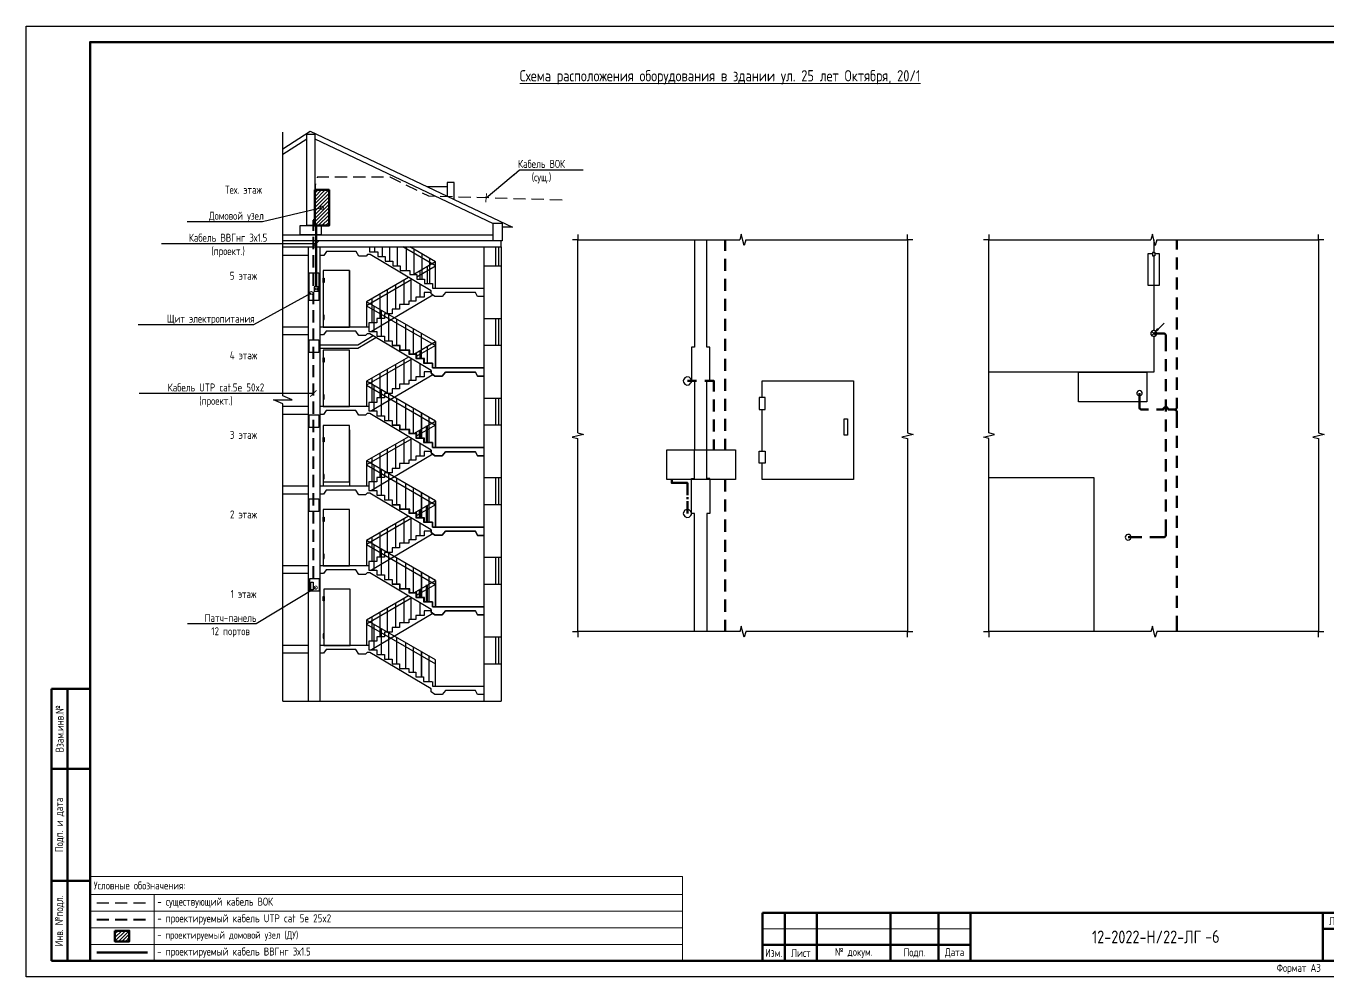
# Model space of a CAD drawing. Header units: millimetres. Extents: x -211 to 10565, y -2293 to 2244.
# Drawn here: x 2729.3 to 3135.9, y -1110.9 to -813.9 of the extents above; entities that cross this region are included whole.
import ezdxf
from ezdxf import colors
from ezdxf.entities.mleader import LeaderData, LeaderLine
from ezdxf.math import Vec2, Vec3

# ---------------------------------------------------------------- set-up
doc = ezdxf.new("R2010")
doc.units = ezdxf.units.MM
doc.linetypes.add('штриховая', pattern=[19.05, 12.7, -6.35])
doc.layers.add('(034) Оформление_0', color=7, linetype='Continuous', lineweight=9)
doc.layers.add('Домофония схемы', color=7, linetype='Continuous', lineweight=40)
doc.layers.add('_Проектируемое оборудование_кабели', color=7, linetype='Continuous', lineweight=50, true_color=0x000000)
for name, color, linetype in [('_Существующее оборудование_кабели', 7, 'Continuous'), ('PDF _Геометрия', 7, 'Continuous'), ('PDF _Сплошная заливка', 7, 'Continuous'), ('Выноски и подписи', 7, 'Continuous')]:
    doc.layers.add(name, color=color, linetype=linetype)
doc.layers.add('ВЭ', color=7, linetype='Continuous', plot=False)
doc.styles.get("Standard").update_dxf_attribs({"font": 'gost.TTF'})

# ---------------------------------------------------------------- blocks, each defined once
blk = doc.blocks.new('_DotSmall')
at = {"color": 0, "linetype": 'ByBlock', "const_width": 0.5}
blk.add_lwpolyline([(-0.0625, 0, 1), (0.0625, 0, 1)], format="xyb", close=True, dxfattribs=at)
blk = doc.blocks.new('_ArchTick')
at = {"color": 0, "const_width": 0.15}
blk.add_lwpolyline([(-0.5, -0.5), (0.5, 0.5)], dxfattribs=at)
blk = doc.blocks.new('*T408')
at = {"layer": 'Defpoints', "color": 8, "linetype": 'ByBlock', "lineweight": 0, "transparency": 16777216}
for p, q in [((0, 0), (185, 0)), ((0, 0), (0, -26.36)), ((185, 0), (185, -26.36)), ((0, -5.59), (185, -5.59)), ((20, -5.59), (20, -26.36)), ((0, -10.78), (185, -10.78)), ((0, -15.97), (185, -15.97)), ((0, -21.17), (185, -21.17)), ((0, -26.36), (185, -26.36))]:
    blk.add_line(p, q, dxfattribs=at)
at = {"color": 0, "transparency": 16777216, "attachment_point": 4}
for s, insert, char_height, width in [('{\\C256;Условные обозначения:}', (1.13, -2.79), 2.5, 182.7483), ('- существующий кабель {\\C256;ВОК}', (20.98, -8.18), 2.5074, 163.0306), ('- проектируемый кабель {\\C256;UTP cat 5e 25x2}', (20.98, -13.38), 2.5074, 163.0306), ('{\\C256;- проектируемый домовой узел (ДУ)}', (21, -18.57), 2.3, 163), ('- проектируемый кабель {\\C256;ВВГнг 3х1.5}', (20.98, -23.76), 2.5074, 163.0306)]:
    blk.add_mtext(s, dxfattribs=dict(at, insert=insert, char_height=char_height, width=width))
blk = doc.blocks.new('*T325')
at = {"layer": '(034) Оформление_0', "lineweight": 60, "transparency": 16777216}
for p, q in [((0, 0), (185, 0)), ((0, 0), (0, -15)), ((7, 0), (7, -15)), ((17, 0), (17, -15)), ((40, 0), (40, -15)), ((55, 0), (55, -15)), ((65, 0), (65, -15)), ((175, 0), (175, -15)), ((185, 0), (185, -15)), ((175, -5), (185, -5)), ((0, -10), (65, -10)), ((0, -15), (185, -15))]:
    blk.add_line(p, q, dxfattribs=at)
at = {"layer": '(034) Оформление_0', "transparency": 16777216}
blk.add_line((0, -5), (65, -5), dxfattribs=at)
at = {"layer": '(034) Оформление_0', "color": 0, "lineweight": 60, "transparency": 16777216, "attachment_point": 5}
for s, insert, char_height, width in [('Лист', (180, -2.5), 2.5, 10), ('{\\fGOST|b0|i0|c0;12-2022-Н/22-ЛГ', (120, -7.5), 4, 110), ('Изм.', (3.5, -12.5), 2.5, 7), ('Лист', (12, -12.5), 2.5, 10), ('№ докум.', (28.5, -12.5), 2.5, 21), ('Подп.', (47.5, -12.5), 2.5, 15), ('Дата', (60, -12.5), 2.5, 10)]:
    blk.add_mtext(s, dxfattribs=dict(at, insert=insert, char_height=char_height, width=width))
blk = doc.blocks.new('*U324')
blk.add_blockref('*T325', (-185, 15))
blk = doc.blocks.new('*T11')
at = {"layer": '_Проектируемое оборудование_кабели', "color": 0, "lineweight": 50, "transparency": 16777216}
for p, q in [((0, 0), (0, 85)), ((0, 85), (12, 85)), ((5, 0), (5, 85)), ((12, 0), (12, 85)), ((0, 60), (12, 60)), ((0, 25), (12, 25)), ((0, 0), (12, 0))]:
    blk.add_line(p, q, dxfattribs=at)
at = {"layer": '_Проектируемое оборудование_кабели', "color": 0, "transparency": 16777216, "char_height": 2.5, "attachment_point": 5, "rotation": 90}
for s, insert, width in [('{\\C256;Взам.инв.№\\P}', (2.5, 72.5), 25), ('{\\C256;Подп. и дата\\P}', (2.5, 42.5), 35), ('{\\C256;Инв. №подл.\\P}', (2.5, 12.5), 25)]:
    blk.add_mtext(s, dxfattribs=dict(at, insert=insert, width=width))
blk = doc.blocks.new('А3_мал_штамп')
at = {"layer": '(034) Оформление_0'}
blk.add_lwpolyline([(420, 297), (0, 297), (0, 0), (420, 0)], close=True, dxfattribs=at)
at = {"layer": '(034) Оформление_0', "lineweight": 60}
blk.add_lwpolyline([(415, 5), (415, 292), (20, 292), (20, 5)], close=True, dxfattribs=at)
for name, p in [('*T11', (8, 5)), ('*U324', (415, 5))]:
    blk.add_blockref(name, p)
at = {"insert": (397.5, 2.5), "char_height": 2.5, "width": 35, "attachment_point": 5}
blk.add_mtext('Формат А3', dxfattribs=at)

msp = doc.modelspace()

# ---------------------------------------------------------------- hatches: boundary and pattern name
h = msp.add_hatch()
h.set_pattern_fill('ANSI31', color=256, scale=0.25)
h.set_pattern_definition([(45, (1442.0346, -640.5421), (-0.561266, 0.561266), [])])
h.paths.add_polyline_path([(2819.44, -865.08), (2823.91, -865.08), (2823.91, -876.22), (2819.44, -876.22)])
h = msp.add_hatch()
h.set_pattern_fill('ANSI31', color=256, scale=0.25)
h.set_pattern_definition([(45, (1379.6395, -871.9131), (-0.561266, 0.561266), [])])
h.paths.add_polyline_path([(2757.04, -1096.45), (2761.51, -1096.45), (2761.51, -1099.78), (2757.04, -1099.78)])

# ---------------------------------------------------------------- linework, layer by layer
msp.add_lwpolyline([(2809.47, -1024.79), (2877.7, -1024.79)])
at = {"layer": '_Проектируемое оборудование_кабели'}
for points in [[(2819.44, -865.08), (2823.91, -865.08), (2823.91, -876.22), (2819.44, -876.22)], [(2757.04, -1096.45), (2761.51, -1096.45), (2761.51, -1099.78), (2757.04, -1099.78)]]:
    msp.add_lwpolyline(points, close=True, dxfattribs=at)
at = {"layer": '_Проектируемое оборудование_кабели', "color": 1}
for points in [[(2819.9, -895.32), (2819.9, -876.22)], [(2751.37, -1103.31), (2767.19, -1103.31)]]:
    msp.add_lwpolyline(points, dxfattribs=at)
at = {"layer": '_Существующее оборудование_кабели'}
for points in [[(2809.47, -1024.79), (2809.47, -931.87), (2806.54, -930.61), (2809.47, -930.61), (2812.39, -930.61), (2809.47, -929.36), (2809.47, -847.01)], [(2809.47, -852.21), (2818, -846.79), (2881.21, -876.75), (2877.97, -876.75)], [(2817.02, -849.25), (2809.47, -854.04)], [(2819.44, -849.15), (2875.15, -875.55)], [(2862.97, -868.09), (2862.97, -862.78), (2860.77, -862.78), (2860.77, -864.1), (2854.52, -864.1)], [(2860.77, -864.1), (2860.77, -867.05)], [(2809.47, -879.08), (2875.11, -879.08)], [(2875.15, -881.03), (2809.47, -881.03)], [(2877.7, -882.84), (2877.7, -881.03)], [(2809.47, -882.84), (2877.7, -882.84), (2877.7, -1024.79)], [(2817.41, -885.54), (2809.47, -885.54)], [(2817.41, -882.84), (2817.41, -1024.79)], [(2821, -882.84), (2821, -1024.79)], [(2872.22, -898.4), (2870.25, -898.4), (2869.64, -897.15), (2860.28, -897.15), (2859.2, -898.39), (2856.98, -898.39), (2855.78, -897.51), (2855.78, -896.64), (2836.74, -885.26), (2835.91, -885.26), (2835.46, -885.79), (2833.27, -885.79), (2832.34, -884.35), (2823.13, -884.35), (2822.27, -885.54), (2821, -885.54)], [(2836.56, -882.84), (2836.56, -884.4), (2839.13, -884.4), (2839.13, -885.89), (2841.45, -885.89), (2841.45, -887.36), (2843.82, -887.36), (2843.82, -888.82), (2846.12, -888.82), (2846.12, -890.24), (2849.12, -890.24), (2849.12, -891.48), (2851.31, -891.48), (2851.31, -892.92), (2853.68, -892.92), (2853.68, -894.31), (2856.25, -894.31), (2856.25, -895.81), (2872.22, -895.81)], [(2838.23, -884.4), (2838.23, -882.84)], [(2840.59, -885.89), (2840.59, -882.84)], [(2842.87, -887.36), (2842.87, -882.84)], [(2845.33, -888.82), (2845.33, -882.84)], [(2851.31, -892.21), (2857.16, -888.84), (2846.97, -882.84)], [(2848.11, -890.24), (2848.11, -882.84)], [(2857.16, -895.81), (2857.16, -887.58), (2849.1, -882.84)], [(2850.51, -891.48), (2850.51, -883.67)], [(2853.05, -892.92), (2853.05, -885.16)], [(2872.22, -882.84), (2872.22, -1024.79)], [(2875.87, -882.84), (2875.87, -888.77)], [(2876.84, -882.84), (2876.84, -888.77)], [(2822.11, -890.38), (2822.11, -907.92)], [(2830.33, -890.31), (2830.33, -907.92)], [(2857.16, -887.58), (2850.41, -891.48)], [(2852.25, -890.41), (2852.25, -892.92)], [(2854.64, -894.31), (2854.64, -889.04)], [(2855.42, -894.31), (2855.42, -886.57)], [(2872.22, -888.77), (2877.7, -888.77)], [(2848.73, -892.44), (2835.58, -900.01), (2835.58, -907.92)], [(2849.8, -893.07), (2835.58, -901.27), (2857.16, -913.69), (2851.31, -917.06)], [(2847.26, -893.29), (2847.26, -900.88)], [(2849.58, -899.79), (2849.58, -892.95)], [(2852.25, -894.54), (2852.25, -898.57)], [(2819.51, -895.66), (2819.73, -896.24), (2819.9, -895.98), (2820.08, -896.24), (2820.3, -895.66)], [(2855.78, -897.08), (2853.59, -897.08), (2853.59, -898.57), (2851.02, -898.57), (2851.02, -899.79), (2848.85, -899.79), (2848.85, -900.88), (2845.89, -900.88), (2845.89, -902.33), (2843.58, -902.33), (2843.58, -903.77), (2841.28, -903.77), (2841.28, -905.23), (2838.89, -905.23), (2838.89, -906.58), (2836.32, -906.58), (2836.32, -907.92), (2821, -907.92)], [(2856.37, -897.95), (2837.18, -909.26)], [(2839.83, -905.23), (2839.83, -897.57)], [(2842.16, -903.77), (2842.16, -896.22)], [(2844.74, -902.33), (2844.74, -894.75)], [(2850.41, -916.34), (2857.16, -912.44), (2857.16, -920.67), (2857.16, -912.44), (2835.58, -900.01)], [(2837.34, -906.58), (2837.34, -899)], [(2837.98, -909.26), (2837.98, -901.4)], [(2840.33, -910.75), (2840.33, -902.76)], [(2842.64, -912.22), (2842.64, -904.08)], [(2845.07, -913.68), (2845.07, -905.48)], [(2877.7, -905.31), (2872.22, -905.31)], [(2875.87, -905.31), (2875.87, -913.63)], [(2876.84, -905.31), (2876.84, -913.63)], [(2817.41, -907.92), (2809.47, -907.92)], [(2817.41, -910.36), (2809.47, -910.36)], [(2855.78, -921.52), (2855.78, -922.36), (2856.98, -923.24), (2859.2, -923.24), (2860.28, -922.01), (2869.64, -922.01), (2870.25, -923.26), (2872.22, -923.26), (2870.25, -923.26), (2869.64, -922.01), (2860.28, -922.01), (2859.2, -923.24), (2856.98, -923.24), (2855.78, -922.36), (2855.78, -921.52), (2836.64, -910.09), (2835.81, -910.09), (2835.35, -910.61), (2833.17, -910.61), (2832.26, -909.16), (2823.03, -909.16), (2822.16, -910.36), (2821, -910.36)], [(2837.71, -910.71), (2832.87, -913.56), (2821, -913.56)], [(2836.32, -907.92), (2836.32, -909.26), (2838.89, -909.26), (2838.89, -910.75), (2841.2, -910.75), (2841.2, -912.22), (2843.58, -912.22), (2843.58, -913.68), (2845.87, -913.68), (2845.87, -915.1), (2848.88, -915.1), (2848.88, -916.34), (2851.07, -916.34), (2851.07, -917.77), (2853.42, -917.77), (2853.42, -919.16), (2856, -919.16)], [(2847.85, -915.1), (2847.85, -907.09)], [(2850.26, -916.34), (2850.26, -908.46)], [(2852.8, -917.77), (2852.8, -910.02)], [(2838.57, -911.24), (2832.87, -914.59), (2821, -914.59)], [(2856.25, -919.16), (2856.25, -920.67), (2872.22, -920.67), (2856.25, -920.67), (2856.25, -919.16), (2853.68, -919.16), (2853.68, -917.77), (2851.31, -917.77), (2851.31, -916.34), (2849.12, -916.34), (2849.12, -915.1), (2846.12, -915.1), (2846.12, -913.68), (2843.82, -913.68)], [(2854.64, -919.16), (2854.64, -913.9)], [(2872.22, -913.63), (2877.7, -913.63)], [(2848.73, -917.3), (2835.58, -924.87), (2835.58, -932.78)], [(2849.8, -917.94), (2835.58, -926.12), (2857.16, -938.55), (2851.31, -941.92)], [(2847.26, -918.15), (2847.26, -925.73)], [(2849.58, -924.65), (2849.58, -917.81)], [(2852.25, -915.27), (2852.25, -917.77)], [(2855.78, -921.94), (2853.59, -921.94), (2853.59, -923.43), (2851.02, -923.43), (2851.02, -924.65), (2848.85, -924.65), (2848.85, -925.73), (2845.89, -925.73), (2845.89, -927.19), (2843.58, -927.19), (2843.58, -928.65), (2841.28, -928.65), (2841.28, -930.08), (2838.89, -930.08), (2838.89, -931.46), (2836.32, -931.46), (2836.32, -932.78), (2821, -932.78)], [(2856.37, -922.8), (2837.18, -934.11)], [(2839.83, -930.08), (2839.83, -922.43)], [(2842.16, -928.65), (2842.16, -921.08)], [(2844.74, -927.19), (2844.74, -919.6)], [(2852.25, -919.42), (2852.25, -923.43)], [(2850.41, -941.19), (2857.16, -937.3), (2857.16, -945.53), (2857.16, -937.3), (2835.58, -924.87)], [(2837.34, -931.46), (2837.34, -923.85)], [(2837.98, -934.11), (2837.98, -926.26)], [(2840.33, -935.6), (2840.33, -927.61)], [(2842.64, -937.08), (2842.64, -928.93)], [(2845.07, -938.53), (2845.07, -930.36)], [(2877.7, -930.19), (2872.22, -930.19)], [(2875.87, -930.19), (2875.87, -938.48)], [(2876.84, -930.19), (2876.84, -938.48)], [(2817.41, -932.78), (2809.47, -932.78)], [(2817.41, -935.21), (2809.47, -935.21)], [(2855.78, -946.37), (2855.78, -947.22), (2856.98, -948.1), (2859.2, -948.1), (2860.28, -946.86), (2869.64, -946.86), (2870.25, -948.13), (2872.22, -948.13), (2870.25, -948.13), (2869.64, -946.86), (2860.28, -946.86), (2859.2, -948.1), (2856.98, -948.1), (2855.78, -947.22), (2855.78, -946.37), (2836.64, -934.94), (2835.81, -934.94), (2835.35, -935.47), (2833.17, -935.47), (2832.26, -934.03), (2823.03, -934.03), (2822.16, -935.21), (2821, -935.21)], [(2836.32, -932.78), (2836.32, -934.11), (2838.89, -934.11), (2838.89, -935.6), (2841.2, -935.6), (2841.2, -937.08), (2843.58, -937.08), (2843.58, -938.53), (2845.87, -938.53), (2845.87, -939.96), (2848.88, -939.96), (2848.88, -941.19), (2851.07, -941.19), (2851.07, -942.65), (2853.42, -942.65), (2853.42, -944.02), (2856, -944.02)], [(2847.85, -939.96), (2847.85, -931.95)], [(2850.26, -941.19), (2850.26, -933.34)], [(2856.25, -944.02), (2856.25, -945.53), (2872.22, -945.53), (2856.25, -945.53), (2856.25, -944.02), (2853.68, -944.02), (2853.68, -942.65), (2851.31, -942.65), (2851.31, -941.19), (2849.12, -941.19), (2849.12, -939.96), (2846.12, -939.96), (2846.12, -938.53), (2843.82, -938.53)], [(2854.4, -944.02), (2854.4, -938.75)], [(2854.64, -944.02), (2854.64, -938.75)], [(2855.18, -944.02), (2855.18, -936.28)], [(2872.22, -938.48), (2877.7, -938.48)], [(2822.11, -940.09), (2822.11, -957.65)], [(2830.33, -940.02), (2830.33, -957.65)], [(2848.73, -942.16), (2835.58, -949.73), (2835.58, -957.65)], [(2849.8, -942.8), (2835.58, -950.98), (2857.16, -963.41), (2851.31, -966.79)], [(2847.26, -943), (2847.26, -950.59)], [(2849.58, -949.51), (2849.58, -942.67)], [(2852.02, -940.13), (2852.02, -942.65)], [(2852.25, -940.13), (2852.25, -942.65)], [(2855.78, -946.8), (2853.59, -946.8), (2853.59, -948.29), (2851.02, -948.29), (2851.02, -949.51), (2848.85, -949.51), (2848.85, -950.59), (2845.89, -950.59), (2845.89, -952.05), (2843.58, -952.05), (2843.58, -953.5), (2841.28, -953.5), (2841.28, -954.96), (2838.89, -954.96), (2838.89, -956.31), (2836.32, -956.31), (2836.32, -957.65), (2821, -957.65)], [(2839.83, -954.96), (2839.83, -947.29)], [(2842.16, -953.5), (2842.16, -945.93)], [(2844.74, -952.05), (2844.74, -944.46)], [(2852.25, -944.27), (2852.25, -948.29)], [(2850.41, -966.05), (2857.16, -962.17), (2857.16, -970.4), (2857.16, -962.17), (2835.58, -949.73)], [(2856.37, -947.66), (2837.18, -958.99)], [(2837.34, -956.31), (2837.34, -948.73)], [(2837.98, -958.99), (2837.98, -951.11)], [(2840.33, -960.46), (2840.33, -952.49)], [(2842.64, -961.93), (2842.64, -953.79)], [(2845.07, -963.41), (2845.07, -955.21)], [(2877.7, -955.04), (2872.22, -955.04)], [(2875.87, -955.04), (2875.87, -963.36)], [(2876.84, -955.04), (2876.84, -963.36)], [(2817.41, -957.65), (2809.47, -957.65)], [(2855.78, -971.23), (2855.78, -972.08), (2856.98, -972.96), (2859.2, -972.96), (2860.28, -971.72), (2869.64, -971.72), (2870.25, -972.99), (2872.22, -972.99), (2870.25, -972.99), (2869.64, -971.72), (2860.28, -971.72), (2859.2, -972.96), (2856.98, -972.96), (2855.78, -972.08), (2855.78, -971.23), (2836.64, -959.8), (2835.81, -959.8), (2835.35, -960.33), (2833.17, -960.33), (2832.26, -958.89), (2823.03, -958.89), (2822.16, -960.07), (2821, -960.07)], [(2836.32, -957.65), (2836.32, -958.99), (2838.89, -958.99), (2838.89, -960.46), (2841.2, -960.46), (2841.2, -961.93), (2843.58, -961.93), (2843.58, -963.41), (2845.87, -963.41), (2845.87, -964.83), (2848.88, -964.83), (2848.88, -966.05), (2851.07, -966.05), (2851.07, -967.5), (2853.42, -967.5), (2853.42, -968.88), (2856, -968.88)], [(2847.85, -964.83), (2847.85, -956.8)], [(2850.26, -966.05), (2850.26, -958.19)], [(2817.41, -960.07), (2809.47, -960.07)], [(2856.25, -968.88), (2856.25, -970.4), (2872.22, -970.4), (2856.25, -970.4), (2856.25, -968.88), (2853.68, -968.88), (2853.68, -967.5), (2851.31, -967.5), (2851.31, -966.05), (2849.12, -966.05), (2849.12, -964.83), (2846.12, -964.83), (2846.12, -963.41), (2843.82, -963.41)], [(2854.4, -968.88), (2854.4, -963.61)], [(2854.64, -968.88), (2854.64, -963.61)], [(2855.18, -968.88), (2855.18, -961.14)], [(2872.22, -963.36), (2877.7, -963.36)], [(2848.73, -967.01), (2835.58, -974.6), (2835.58, -982.51)], [(2849.8, -967.66), (2835.58, -975.84), (2857.16, -988.28), (2851.31, -991.65)], [(2849.58, -974.36), (2849.58, -967.52)], [(2852.02, -964.98), (2852.02, -967.5)], [(2852.25, -964.98), (2852.25, -967.5)], [(2855.78, -971.65), (2853.59, -971.65), (2853.59, -973.14), (2851.02, -973.14), (2851.02, -974.36), (2848.85, -974.36), (2848.85, -975.46), (2845.89, -975.46), (2845.89, -976.9), (2843.58, -976.9), (2843.58, -978.36), (2841.28, -978.36), (2841.28, -979.81), (2838.89, -979.81), (2838.89, -981.17), (2836.32, -981.17), (2836.32, -982.51), (2821, -982.51)], [(2842.16, -978.36), (2842.16, -970.81)], [(2844.74, -976.9), (2844.74, -969.32)], [(2847.26, -967.86), (2847.26, -975.46)], [(2852.25, -969.13), (2852.25, -973.14)], [(2850.41, -990.91), (2857.16, -987.03), (2857.16, -995.26), (2857.16, -987.03), (2835.58, -974.6)], [(2856.37, -972.52), (2837.18, -983.84)], [(2837.34, -981.17), (2837.34, -973.58)], [(2839.83, -979.81), (2839.83, -972.14)], [(2837.98, -983.84), (2837.98, -975.99)], [(2840.33, -985.32), (2840.33, -977.34)], [(2842.64, -986.81), (2842.64, -978.66)], [(2877.7, -979.9), (2872.22, -979.9)], [(2875.87, -979.9), (2875.87, -988.21)], [(2876.84, -979.9), (2876.84, -988.21)], [(2817.41, -982.51), (2809.47, -982.51)], [(2855.78, -996.09), (2855.78, -996.95), (2856.98, -997.83), (2859.2, -997.83), (2860.28, -996.58), (2869.64, -996.58), (2870.25, -997.85), (2872.22, -997.85), (2870.25, -997.85), (2869.64, -996.58), (2860.28, -996.58), (2859.2, -997.83), (2856.98, -997.83), (2855.78, -996.95), (2855.78, -996.09), (2836.64, -984.66), (2835.81, -984.66), (2835.35, -985.18), (2833.17, -985.18), (2832.26, -983.74), (2823.03, -983.74), (2822.16, -984.93), (2821, -984.93)], [(2836.32, -982.51), (2836.32, -983.84), (2838.89, -983.84), (2838.89, -985.32), (2841.2, -985.32), (2841.2, -986.81), (2843.58, -986.81), (2843.58, -988.26), (2845.87, -988.26), (2845.87, -989.69), (2848.88, -989.69), (2848.88, -990.91), (2851.07, -990.91), (2851.07, -992.36), (2853.42, -992.36), (2853.42, -993.73), (2856, -993.73)], [(2845.07, -988.26), (2845.07, -980.07)], [(2847.85, -989.69), (2847.85, -981.66)], [(2850.26, -990.91), (2850.26, -983.05)], [(2817.41, -984.93), (2809.47, -984.93)], [(2855.18, -993.73), (2855.18, -986)], [(2848.73, -991.87), (2835.58, -999.46), (2835.58, -1007.36)], [(2856.25, -993.73), (2856.25, -995.26), (2872.22, -995.26), (2856.25, -995.26), (2856.25, -993.73), (2853.68, -993.73), (2853.68, -992.36), (2851.31, -992.36), (2851.31, -990.91), (2849.12, -990.91), (2849.12, -989.69), (2846.12, -989.69), (2846.12, -988.26), (2843.82, -988.26)], [(2852.02, -989.84), (2852.02, -992.36)], [(2852.25, -989.84), (2852.25, -992.36)], [(2854.4, -993.73), (2854.4, -988.47)], [(2854.64, -993.73), (2854.64, -988.47)], [(2872.22, -988.21), (2877.7, -988.21)], [(2849.8, -992.51), (2835.58, -1000.71), (2857.16, -1013.14)], [(2842.16, -1003.22), (2842.16, -995.66)], [(2844.74, -1001.76), (2844.74, -994.17)], [(2847.26, -992.72), (2847.26, -1000.32)], [(2849.58, -999.24), (2849.58, -992.38)], [(2852.25, -993.99), (2852.25, -998)], [(2855.78, -996.51), (2853.59, -996.51), (2853.59, -998), (2851.02, -998), (2851.02, -999.24), (2848.85, -999.24), (2848.85, -1000.32), (2845.89, -1000.32), (2845.89, -1001.76), (2843.58, -1001.76), (2843.58, -1003.22), (2841.28, -1003.22), (2841.28, -1004.67), (2838.89, -1004.67), (2838.89, -1006.03), (2836.32, -1006.03), (2836.32, -1007.36), (2821, -1007.36)], [(2857.16, -1020.11), (2857.16, -1011.88), (2835.58, -999.46)], [(2856.37, -997.39), (2837.18, -1008.7)], [(2837.34, -1006.03), (2837.34, -998.44)], [(2839.83, -1004.67), (2839.83, -997)], [(2837.98, -1008.7), (2837.98, -1000.84)], [(2840.33, -1010.17), (2840.33, -1002.2)], [(2842.64, -1011.66), (2842.64, -1003.52)], [(2817.41, -1007.36), (2809.47, -1007.36)], [(2836.32, -1007.36), (2836.32, -1008.7), (2838.89, -1008.7), (2838.89, -1010.17), (2841.2, -1010.17), (2841.2, -1011.66), (2843.58, -1011.66), (2843.58, -1013.12), (2845.87, -1013.12), (2845.87, -1014.54), (2848.88, -1014.54), (2848.88, -1015.76), (2851.07, -1015.76), (2851.07, -1017.22), (2853.42, -1017.22), (2853.42, -1018.61), (2856, -1018.61)], [(2845.07, -1013.12), (2845.07, -1004.93)], [(2847.85, -1014.54), (2847.85, -1006.52)], [(2850.26, -1015.76), (2850.26, -1007.91)], [(2877.7, -1004.76), (2872.22, -1004.76)], [(2875.87, -1004.76), (2875.87, -1013.07)], [(2876.84, -1004.76), (2876.84, -1013.07)], [(2817.41, -1009.79), (2809.47, -1009.79)], [(2872.22, -1022.7), (2870.25, -1022.7), (2869.64, -1021.45), (2860.28, -1021.45), (2859.2, -1022.69), (2856.98, -1022.69), (2855.78, -1021.81), (2855.78, -1020.94), (2836.64, -1009.53), (2835.81, -1009.53), (2835.35, -1010.04), (2833.17, -1010.04), (2832.26, -1008.6), (2823.03, -1008.6), (2822.16, -1009.79), (2821, -1009.79)], [(2855.18, -1018.61), (2855.18, -1010.87)], [(2872.22, -1013.07), (2877.7, -1013.07)], [(2856.25, -1018.61), (2856.25, -1020.11), (2872.22, -1020.11)]]:
    msp.add_lwpolyline(points, dxfattribs=at)
for points in [[(2817.02, -847.69), (2819.44, -847.69), (2819.44, -876.22), (2817.02, -876.22)], [(2818.22, -879.08), (2814.93, -879.08), (2814.93, -876.22), (2821.5, -876.22), (2821.5, -879.08)], [(2818.24, -876.22), (2818.22, -876.22)], [(2875.15, -875.51), (2877.97, -875.51), (2877.97, -881.03), (2875.15, -881.03)], [(2830.33, -890.31), (2822.11, -890.31), (2822.11, -907.92), (2830.33, -907.92)], [(2817.71, -891), (2820.69, -891), (2820.69, -899.66), (2817.71, -899.66)], [(2822.11, -892.7), (2822.44, -892.7), (2822.44, -894.04), (2822.11, -894.04)], [(2820.49, -895.32), (2819.3, -895.32), (2819.3, -896.68), (2820.49, -896.68)], [(2822.11, -905.6), (2822.44, -905.6), (2822.44, -904.26), (2822.11, -904.26)], [(2817.71, -911.9), (2820.69, -911.9), (2820.69, -915.86), (2817.71, -915.86)], [(2830.33, -915.17), (2822.11, -915.17), (2822.11, -932.78), (2830.33, -932.78)], [(2822.11, -917.55), (2822.44, -917.55), (2822.44, -918.91), (2822.11, -918.91)], [(2822.11, -930.47), (2822.44, -930.47), (2822.44, -929.12), (2822.11, -929.12)], [(2852.8, -934.88), (2852.8, -942.65)], [(2817.71, -935.37), (2820.69, -935.37), (2820.69, -939.33), (2817.71, -939.33)], [(2830.33, -938.64), (2822.11, -938.64), (2822.11, -956.24), (2830.33, -956.24)], [(2822.11, -942.41), (2822.44, -942.41), (2822.44, -943.77), (2822.11, -943.77)], [(2822.11, -955.33), (2822.44, -955.33), (2822.44, -953.98), (2822.11, -953.98)], [(2817.71, -961.61), (2820.69, -961.61), (2820.69, -965.57), (2817.71, -965.57)], [(2852.8, -959.75), (2852.8, -967.5)], [(2830.33, -964.88), (2822.11, -964.88), (2822.11, -982.51), (2830.33, -982.51)], [(2822.11, -967.27), (2822.44, -967.27), (2822.44, -968.62), (2822.11, -968.62)], [(2822.11, -980.19), (2822.44, -980.19), (2822.44, -978.83), (2822.11, -978.83)], [(2817.88, -986.47), (2820.86, -986.47), (2820.86, -990.45), (2817.88, -990.45)], [(2818.25, -987.6), (2818.95, -987.6), (2818.95, -990.04), (2818.25, -990.04)], [(2852.8, -984.61), (2852.8, -992.36)], [(2822.11, -992.12), (2822.44, -992.12), (2822.44, -993.48), (2822.11, -993.48)], [(2830.51, -989.74), (2822.28, -989.74), (2822.28, -1007.36), (2830.51, -1007.36)], [(2822.11, -1005.04), (2822.44, -1005.04), (2822.44, -1003.69), (2822.11, -1003.69)], [(2852.8, -1009.46), (2852.8, -1017.22)]]:
    msp.add_lwpolyline(points, close=True, dxfattribs=at)
at = {"layer": '_Существующее оборудование_кабели', "linetype": 'штриховая', "ltscale": 0.3, "flags": 128}
for points in [[(2896.72, -868.28), (2855.1, -867.06), (2842.99, -861.12), (2820.22, -861.12), (2819.61, -863.68), (2819.61, -865.08)], [(2751.37, -1087.73), (2767.19, -1087.73)]]:
    msp.add_lwpolyline(points, dxfattribs=at)
at = {"layer": 'PDF _Геометрия', "lineweight": 25}
for points in [[(2901.63, -878.98), (2901.63, -880.67), (2899.94, -880.67)], [(2901.63, -940.92), (2901.63, -880.67), (2952.18, -880.67)], [(2938.05, -880.67), (2938.05, -914.19), (2937.14, -914.19), (2937.14, -924.75), (2937.1, -924.41), (2936.95, -924.1)], [(2941.96, -946.31), (2941.96, -924.75), (2942.87, -924.75), (2942.87, -914.19), (2941.96, -914.19), (2941.96, -880.67)], [(2954.04, -880.7), (2953.52, -882.43), (2952.67, -878.94), (2952.18, -880.7)], [(2954.04, -880.67), (3004.55, -880.67), (3004.55, -940.92), (3006.31, -941.45), (3002.8, -942.29), (3004.55, -942.78), (3004.55, -1003.05), (2954.04, -1003.05)], [(3006.25, -880.67), (3004.55, -880.67), (3004.55, -878.98)], [(3080.58, -1003.05), (3030.03, -1003.05), (3030.03, -942.78), (3028.28, -942.29), (3031.77, -941.45), (3030.03, -940.92), (3030.03, -880.67), (3080.58, -880.67)], [(3030.03, -878.98), (3030.03, -880.67), (3028.32, -880.67)], [(3082.43, -880.7), (3081.92, -882.43), (3081.05, -878.94), (3080.58, -880.7)], [(3081.49, -880.67), (3081.49, -884.59), (3081.09, -884.59), (3081.09, -885.65), (3081.49, -885.65), (3081.49, -909.03)], [(3082.43, -880.67), (3132.94, -880.67), (3132.94, -940.92)], [(3134.65, -880.67), (3132.94, -880.67), (3132.94, -878.98)], [(3081.88, -884.93), (3083.19, -884.93), (3083.19, -894.98), (3079.78, -894.98), (3079.78, -884.93), (3081.09, -884.93)], [(3081.49, -884.59), (3081.88, -884.59), (3081.88, -885.65), (3081.49, -885.65)], [(3084.71, -906.7), (3082.11, -909.3), (3082.74, -908.42)], [(3081.49, -910.83), (3081.49, -922), (3030.03, -922)], [(3080.63, -909.66), (3080.58, -909.94), (3080.63, -910.21)], [(3083.02, -908.67), (3082.11, -909.3), (3080.86, -910.57)], [(3080.86, -909.3), (3082.11, -910.57)], [(3082.21, -910.47), (3082.34, -910.21), (3082.38, -909.94), (3082.34, -909.66), (3082.21, -909.41)], [(2934.6, -924.41), (2934.56, -924.75), (2934.6, -925.09)], [(2936.95, -925.39), (2937.1, -925.09), (2937.14, -924.75)], [(2938.05, -924.75), (2938.05, -946.31)], [(2959.19, -929.89), (2959.19, -924.75), (2987.71, -924.75), (2987.71, -955.58), (2959.19, -955.58), (2959.19, -950.44)], [(2959.19, -946.65), (2959.19, -933.7)], [(2901.65, -940.92), (2903.39, -941.45), (2899.87, -942.29), (2901.65, -942.78)], [(2952.18, -1003.05), (2901.63, -1003.05), (2901.63, -942.78)], [(3132.94, -942.78), (3132.94, -1003.05), (3082.43, -1003.05)], [(3132.96, -940.92), (3134.69, -941.45), (3131.2, -942.29), (3132.96, -942.78)], [(3030.03, -954.86), (3062.77, -954.86), (3062.77, -1003.05)], [(2938.05, -1003.05), (2938.05, -966.14), (2937.14, -966.14), (2937.14, -955.58)], [(2942.87, -955.58), (2942.87, -966.14), (2941.96, -966.14), (2941.96, -1003.05), (2939.93, -1003.05)], [(2934.6, -965.8), (2934.56, -966.14), (2934.6, -966.48)], [(2936.95, -966.8), (2937.1, -966.48), (2937.14, -966.14), (2937.1, -965.8), (2936.95, -965.51)], [(3072.63, -973.27), (3072.59, -973.55), (3072.63, -973.82)], [(3074.21, -974.08), (3074.34, -973.82), (3074.38, -973.55), (3074.34, -973.27), (3074.21, -973.04)], [(2899.94, -1003.05), (2901.63, -1003.05), (2901.63, -1004.76)], [(2954.04, -1003.07), (2953.52, -1004.8), (2952.67, -1001.31), (2952.18, -1003.07)], [(3004.55, -1004.76), (3004.55, -1003.05), (3006.25, -1003.05)], [(3028.32, -1003.05), (3030.03, -1003.05), (3030.03, -1004.76)], [(3082.43, -1003.07), (3081.92, -1004.8), (3081.05, -1001.31), (3080.58, -1003.07)], [(3132.94, -1004.76), (3132.94, -1003.05), (3134.65, -1003.05)]]:
    msp.add_lwpolyline(points, dxfattribs=at)
at = {"layer": 'PDF _Геометрия', "color": 1, "lineweight": 50}
for points in [[(2947.59, -884.12), (2947.59, -880.67)], [(3088.67, -883.74), (3088.67, -880.67)], [(3088.67, -889.99), (3088.67, -886.24)], [(2947.59, -890.39), (2947.59, -886.64)], [(2947.59, -896.63), (2947.59, -892.88)], [(3088.67, -896.23), (3088.67, -892.48)], [(2947.59, -902.87), (2947.59, -899.13)], [(3088.67, -902.47), (3088.67, -898.72)], [(2947.59, -909.14), (2947.59, -905.37)], [(3088.67, -908.73), (3088.67, -904.99)], [(3081.49, -909.94), (3084.56, -909.94), (3084.77, -909.96), (3084.96, -910.07), (3085.13, -910.21), (3085.22, -910.43), (3085.26, -910.64), (3085.26, -915.5)], [(2947.59, -915.38), (2947.59, -911.63)], [(3088.67, -914.98), (3088.67, -911.23)], [(2947.59, -921.62), (2947.59, -917.87)], [(3085.26, -918), (3085.26, -921.75)], [(3088.67, -921.22), (3088.67, -917.47)], [(2935.85, -924.75), (2938.72, -924.75)], [(2941.24, -924.75), (2944.12, -924.75), (2944.12, -928.03)], [(2947.59, -927.86), (2947.59, -924.12)], [(3085.26, -924.24), (3085.26, -927.99)], [(3088.67, -927.48), (3088.67, -923.72)], [(2944.12, -930.53), (2944.12, -934.3)], [(2947.59, -934.13), (2947.59, -930.38)], [(3077.03, -928.58), (3077.03, -933.03), (3077.07, -933.24), (3077.18, -933.43), (3077.33, -933.6), (3077.52, -933.68), (3077.75, -933.72), (3079.84, -933.72)], [(3085.26, -930.51), (3085.26, -934.25)], [(3086.04, -933.47), (3086.06, -933.72), (3087.97, -933.72), (3088.2, -933.68), (3088.39, -933.6), (3088.54, -933.43), (3088.65, -933.24), (3088.67, -933.03), (3088.67, -929.98)], [(3082.34, -933.72), (3084.46, -933.72), (3084.48, -933.47)], [(3087.97, -933.72), (3088.2, -933.75), (3088.39, -933.85), (3088.54, -934.02), (3088.65, -934.21), (3088.67, -934.42), (3088.67, -939.37)], [(2944.12, -936.79), (2944.12, -940.54)], [(2947.59, -940.37), (2947.59, -936.62)], [(3085.26, -936.75), (3085.26, -940.5)], [(2944.12, -943.03), (2944.12, -946.31)], [(2947.59, -946.31), (2947.59, -942.87)], [(3085.26, -942.99), (3085.26, -946.74)], [(3088.67, -941.87), (3088.67, -945.62)], [(3085.26, -949.23), (3085.26, -953)], [(3088.67, -948.11), (3088.67, -951.86)], [(3085.26, -955.5), (3085.26, -959.24)], [(3088.67, -954.36), (3088.67, -958.12)], [(2947.59, -955.58), (2947.59, -959.33)], [(2947.59, -961.83), (2947.59, -965.57)], [(3085.26, -961.74), (3085.26, -965.49)], [(3088.67, -960.62), (3088.67, -964.36)], [(3088.67, -966.86), (3088.67, -970.61)], [(2947.59, -968.07), (2947.59, -971.83)], [(3085.26, -967.98), (3085.26, -972.85), (3085.22, -973.08), (3085.13, -973.27), (3084.96, -973.42), (3084.77, -973.53), (3084.56, -973.55), (3080.27, -973.55)], [(2947.59, -974.33), (2947.59, -978.08)], [(3077.77, -973.55), (3073.47, -973.55)], [(3088.67, -973.1), (3088.67, -976.85)], [(3088.67, -979.37), (3088.67, -983.11)], [(2947.59, -980.57), (2947.59, -984.32)], [(2947.59, -986.82), (2947.59, -990.56)], [(3088.67, -985.61), (3088.67, -989.35)], [(3088.67, -991.85), (3088.67, -995.6)], [(2947.59, -993.06), (2947.59, -996.82)], [(2947.59, -999.32), (2947.59, -1003.05)], [(3088.67, -998.09), (3088.67, -1003.05)]]:
    msp.add_lwpolyline(points, dxfattribs=at)
at = {"layer": 'PDF _Геометрия', "lineweight": 25}
for points in [[(3057.94, -931.29), (3057.94, -922), (3079.38, -922), (3079.38, -931.29)], [(2960.08, -933.7), (2960.08, -929.89), (2958.28, -929.89), (2958.28, -933.7)], [(2985.81, -936.64), (2985.81, -941.74), (2984.85, -941.74), (2984.85, -936.64)], [(2929.41, -955.58), (2929.41, -946.31), (2950.83, -946.31), (2950.83, -955.58)], [(2960.08, -946.65), (2960.08, -950.44), (2958.28, -950.44), (2958.28, -946.65)]]:
    msp.add_lwpolyline(points, close=True, dxfattribs=at)
at = {"layer": 'PDF _Геометрия', "color": 1, "lineweight": 25}
msp.add_lwpolyline([(2938.05, -924.75), (2937.14, -924.75)], dxfattribs=at)
at = {"layer": 'PDF _Геометрия', "lineweight": 25}
msp.add_lwpolyline([(3076.25, -928.33, 1.15676), (3077.88, -928.58), (3077.83, -928.33), (3077.71, -928.1)], format="xyb", dxfattribs=at)
at = {"layer": 'PDF _Геометрия', "color": 8, "lineweight": 25, "true_color": 0x808080}
for points in [[(2937.14, -955.58), (2937.14, -955.2), (2938.05, -955.2), (2938.05, -946.31)], [(2942.87, -955.58), (2942.87, -955.2), (2941.96, -955.2), (2941.96, -946.31)]]:
    msp.add_lwpolyline(points, dxfattribs=at)
at = {"layer": 'PDF _Геометрия', "lineweight": 50}
for points in [[(2930.94, -955.58), (2930.94, -956.6), (2935.85, -956.6), (2935.85, -960.43)], [(2935.85, -961.06), (2935.85, -961.7)], [(2935.85, -962.31), (2935.85, -966.14)]]:
    msp.add_lwpolyline(points, dxfattribs=at)
at = {"layer": 'PDF _Геометрия', "lineweight": 25}
for points in [[(3082.21, -909.41), (3081.76, -908.79), (3080.87, -908.95), (3080.63, -909.66)], [(3080.63, -910.21), (3080.86, -910.89), (3081.73, -911.06), (3082.21, -910.47)], [(2936.95, -924.1), (2936.38, -923.12), (2934.88, -923.31), (2934.6, -924.41)], [(2934.6, -925.09), (2934.91, -926.23), (2936.43, -926.37), (2936.95, -925.39)], [(3077.71, -928.1), (3077.32, -927.52), (3076.49, -927.65), (3076.25, -928.33)], [(2936.95, -965.51), (2936.43, -964.53), (2934.91, -964.66), (2934.6, -965.8)], [(2934.6, -966.48), (2934.88, -967.59), (2936.38, -967.77), (2936.95, -966.8)], [(3074.21, -973.04), (3073.76, -972.44), (3072.91, -972.57), (3072.63, -973.27)], [(3072.63, -973.82), (3072.88, -974.55), (3073.76, -974.68), (3074.21, -974.08)]]:
    msp.add_open_spline(points, degree=3, dxfattribs=at)
at = {"layer": 'PDF _Геометрия', "color": 1, "lineweight": 50}
msp.add_open_spline([(3086.04, -933.47), (3085.74, -932.71), (3084.78, -932.71), (3084.48, -933.47)], degree=3, dxfattribs=at)
at = {"layer": 'PDF _Сплошная заливка', "lineweight": 50, "transparency": 33554559}
for points in [[(3083.31, -889.94), (3083.19, -889.94), (3083.31, -889.92)], [(2944.23, -924.69), (2944.12, -924.75), (2944.21, -924.65)], [(2935.72, -961.38), (2935.85, -961.38), (2935.72, -961.42)], [(3073.54, -973.67), (3073.47, -973.55), (3073.58, -973.65)]]:
    msp.add_solid(points, dxfattribs=at)
at = {"layer": 'PDF _Сплошная заливка', "lineweight": 25, "transparency": 33554559}
for points in [[(3081.41, -909.83), (3081.49, -909.94), (3081.39, -909.86)], [(2947.7, -913.58), (2947.59, -913.49), (2947.72, -913.56)], [(3068.59, -921.9), (3068.65, -922), (3068.54, -921.94)], [(2934.47, -924.65), (2934.56, -924.75), (2934.45, -924.67)], [(2929.33, -955.5), (2929.41, -955.58), (2929.31, -955.52)], [(2973.45, -955.71), (2973.45, -955.58), (2973.49, -955.71)], [(2934.43, -966.18), (2934.56, -966.14), (2934.45, -966.23)], [(2947.7, -979.41), (2947.59, -979.32), (2947.72, -979.37)]]:
    msp.add_solid(points, dxfattribs=at)
at = {"layer": 'Домофония схемы', "color": 5, "linetype": 'штриховая', "ltscale": 0.3, "flags": 128}
for points in [[(2819.44, -874.51), (2819, -874.51), (2819, -987.04), (2818.61, -987.04), (2818.61, -987.6)], [(2751.37, -1092.92), (2767.19, -1092.92)]]:
    msp.add_lwpolyline(points, dxfattribs=at)

# ---------------------------------------------------------------- block references
msp.add_blockref('*T408', (2749.28, -1079.55))

# ---------------------------------------------------------------- texts
at = {"layer": '(034) Оформление_0', "attachment_point": 5}
for s, insert, char_height in [('{\\LСхема расположения оборудования в здании ул. 25 лет Октября, 20/1}', (2946.05, -829.91), 3.5), ('Тех. этаж', (2797.19, -865.03), 2.5), ('5 этаж', (2797.19, -891.92), 2.5), ('4 этаж', (2797.19, -916.74), 2.5), ('3 этаж', (2797.19, -941.6), 2.5), ('2 этаж', (2797.19, -966.45), 2.5), ('1 этаж', (2797.19, -991.31), 2.5)]:
    msp.add_mtext(s, dxfattribs=dict(at, insert=insert, char_height=char_height))
at = {"layer": '(034) Оформление_0', "insert": (3097.53, -1098.27), "char_height": 4, "width": 36.751, "attachment_point": 4}
msp.add_mtext('-6', dxfattribs=at)

# ---------------------------------------------------------------- leaders
at = {"layer": 'Выноски и подписи'}
ml = msp.add_multileader_mtext('Standard', dxfattribs=at)
ml.set_content('Щит электропитания', color=256)
ml.set_leader_properties()
ml.set_arrow_properties(name='DOTSMALL')
ml.build(insert=Vec2(0, 0))
ml.multileader.update_dxf_attribs({"text_left_attachment_type": 6, "text_right_attachment_type": 6, "dogleg_length": 0, "arrow_head_size": 2})
ctx = ml.context
ctx.base_point, ctx.char_height, ctx.arrow_head_size, ctx.landing_gap_size, ctx.plane_origin = Vec3(2773.61, -907.18), 2.5, 2, 0, Vec3(2765.41, -895.01)
ctx.left_attachment, ctx.right_attachment, ctx.text_align_type = 6, 6, 1
notes = []
notes.append((ctx, [(1, (1, 1, 0), (2800.3, -907.18), (-1, 0), 0, [(0, [(2818.36, -897.33)], 0, [])])]))
ctx.mtext.insert, ctx.mtext.defined_height, ctx.mtext.alignment, ctx.mtext.flow_direction = Vec3(2786.96, -904.05), 11.09, 2, 5
ml = msp.add_multileader_mtext('Standard', dxfattribs=at)
ml.set_content('Патч-панель\\P12 портов', color=256)
ml.set_leader_properties()
ml.set_arrow_properties(name='DOTSMALL')
ml.build(insert=Vec2(0, 0))
ml.multileader.update_dxf_attribs({"text_left_attachment_type": 6, "text_right_attachment_type": 6, "dogleg_length": 0, "arrow_head_size": 2})
ctx = ml.context
ctx.base_point, ctx.char_height, ctx.arrow_head_size, ctx.landing_gap_size, ctx.plane_origin = Vec3(2785.2, -1000.64), 2.5, 2, 0, Vec3(2766.32, -981.54)
ctx.left_attachment, ctx.right_attachment, ctx.text_align_type = 6, 6, 1
notes.append((ctx, [(1, (1, 1, 0), (2801.15, -1000.64), (-1, 0), 0, [(0, [(2819.76, -989.32)], 0, [])])]))
ctx.mtext.insert, ctx.mtext.defined_height, ctx.mtext.alignment, ctx.mtext.flow_direction = Vec3(2793.17, -997.51), 11.09, 2, 5
for ctx, leaders in notes:
    for number, flags, end, landing, length, lines in leaders:
        leader = LeaderData()
        leader.index, (leader.has_last_leader_line, leader.has_dogleg_vector, leader.attachment_direction) = number, flags
        leader.last_leader_point, leader.dogleg_vector, leader.dogleg_length = Vec3(end), Vec3(landing), length
        for number, points, colour, breaks in lines:
            line = LeaderLine()
            line.index, line.vertices, line.color, line.breaks = number, Vec3.list(points), colors.encode_raw_color(colour), breaks
            leader.lines.append(line)
        ctx.leaders.append(leader)

# ---------------------------------------------------------------- next in the draw order: leaders
at = {"layer": 'Выноски и подписи', "linetype": 'Continuous', "ltscale": 5}
ml = msp.add_multileader_mtext('Standard', dxfattribs=at)
ml.set_content('Кабель ВОК\\P(сущ.)', color=256)
ml.set_leader_properties()
ml.set_arrow_properties(name='ARCHTICK')
ml.build(insert=Vec2(0, 0))
ml.multileader.update_dxf_attribs({"text_left_attachment_type": 6, "text_right_attachment_type": 6, "dogleg_length": 0, "arrow_head_size": 2})
ctx = ml.context
ctx.base_point, ctx.char_height, ctx.arrow_head_size, ctx.landing_gap_size, ctx.plane_origin = Vec3(2883.36, -858.84), 2.5, 2, 0, Vec3(2937, -858.3)
ctx.left_attachment, ctx.right_attachment, ctx.text_align_type = 6, 6, 1
notes = []
notes.append((ctx, [(1, (1, 1, 0), (2883.36, -858.84), (1, 0), 0, [(0, [(2872.98, -867.59)], 0, [])])]))
ctx.mtext.insert, ctx.mtext.alignment, ctx.mtext.flow_direction = Vec3(2890.27, -855.71), 2, 5
ctx.mtext.has_bg_fill, ctx.mtext.bg_color, ctx.mtext.bg_scale_factor, ctx.mtext.bg_transparency, ctx.mtext.use_window_bg_color = 1, -1027028792, 1.5, 0, 1
ml = msp.add_multileader_mtext('Standard', dxfattribs=at)
ml.set_content('Кабель ВВГнг 3х1.5\\P(проект.)', color=256)
ml.set_leader_properties()
ml.set_arrow_properties(name='ARCHTICK')
ml.build(insert=Vec2(0, 0))
ml.multileader.update_dxf_attribs({"text_left_attachment_type": 6, "text_right_attachment_type": 6, "dogleg_length": 0, "arrow_head_size": 2})
ctx = ml.context
ctx.base_point, ctx.char_height, ctx.arrow_head_size, ctx.landing_gap_size, ctx.plane_origin = Vec3(2780.89, -881.89), 2.5, 2, 0, Vec3(2827.34, -881.36)
ctx.left_attachment, ctx.right_attachment, ctx.text_align_type = 6, 6, 1
notes.append((ctx, [(0, (1, 1, 0), (2803.86, -881.89), (-1, 0), 0, [(0, [(2819.9, -881.89)], 0, [])])]))
ctx.mtext.insert, ctx.mtext.alignment, ctx.mtext.flow_direction = Vec3(2792.38, -878.77), 2, 5
ctx.mtext.has_bg_fill, ctx.mtext.bg_color, ctx.mtext.bg_scale_factor, ctx.mtext.bg_transparency, ctx.mtext.use_window_bg_color = 1, -1027028792, 1.5, 0, 1
ml = msp.add_multileader_mtext('Standard', dxfattribs=at)
ml.set_content('Кабель UTP cat.5e 50x2\\P(проект.)', color=256)
ml.set_leader_properties()
ml.set_arrow_properties(name='ARCHTICK')
ml.build(insert=Vec2(0, 0))
ml.multileader.update_dxf_attribs({"text_left_attachment_type": 6, "text_right_attachment_type": 6, "dogleg_length": 0, "arrow_head_size": 2})
ctx = ml.context
ctx.base_point, ctx.char_height, ctx.arrow_head_size, ctx.landing_gap_size, ctx.plane_origin = Vec3(2774.24, -928.67), 2.5, 2, 0, Vec3(2826.44, -928.13)
ctx.left_attachment, ctx.right_attachment, ctx.text_align_type = 6, 6, 1
notes.append((ctx, [(0, (1, 1, 0), (2802.97, -928.67), (-1, 0), 0, [(0, [(2819, -928.67)], 0, [])])]))
ctx.mtext.insert, ctx.mtext.alignment, ctx.mtext.flow_direction = Vec3(2788.6, -925.54), 2, 5
ctx.mtext.has_bg_fill, ctx.mtext.bg_color, ctx.mtext.bg_scale_factor, ctx.mtext.bg_transparency, ctx.mtext.use_window_bg_color = 1, -1027028792, 1.5, 0, 1
for ctx, leaders in notes:
    for number, flags, end, landing, length, lines in leaders:
        leader = LeaderData()
        leader.index, (leader.has_last_leader_line, leader.has_dogleg_vector, leader.attachment_direction) = number, flags
        leader.last_leader_point, leader.dogleg_vector, leader.dogleg_length = Vec3(end), Vec3(landing), length
        for number, points, colour, breaks in lines:
            line = LeaderLine()
            line.index, line.vertices, line.color, line.breaks = number, Vec3.list(points), colors.encode_raw_color(colour), breaks
            leader.lines.append(line)
        ctx.leaders.append(leader)

# ---------------------------------------------------------------- next in the draw order: linework, layer by layer
at = {"layer": 'ВЭ'}
msp.add_lwpolyline([(2729.28, -813.91), (3149.28, -813.91), (3149.28, -1110.91), (2729.28, -1110.91)], close=True, dxfattribs=at)

# ---------------------------------------------------------------- next in the draw order: block references
msp.add_blockref('А3_мал_штамп', (2729.28, -1110.91))

# ---------------------------------------------------------------- next in the draw order: leaders
at = {"layer": 'Выноски и подписи'}
ml = msp.add_multileader_mtext('Standard', dxfattribs=at)
ml.set_content('Домовой узел', color=256)
ml.set_leader_properties()
ml.set_arrow_properties(name='DOTSMALL')
ml.build(insert=Vec2(0, 0))
ml.multileader.update_dxf_attribs({"text_left_attachment_type": 6, "text_right_attachment_type": 6, "dogleg_length": 0, "arrow_head_size": 2})
ctx = ml.context
ctx.base_point, ctx.char_height, ctx.arrow_head_size, ctx.landing_gap_size, ctx.plane_origin = Vec3(2786.81, -875.04), 2.5, 2, 0, Vec3(2768.23, -862.87)
ctx.left_attachment, ctx.right_attachment, ctx.text_align_type = 6, 6, 1
notes = []
notes.append((ctx, [(1, (1, 1, 0), (2803.12, -875.04), (-1, 0), 0, [(0, [(2821.67, -870.65)], 0, [])])]))
ctx.mtext.insert, ctx.mtext.defined_height, ctx.mtext.alignment, ctx.mtext.flow_direction = Vec3(2794.96, -871.91), 11.09, 2, 5
for ctx, leaders in notes:
    for number, flags, end, landing, length, lines in leaders:
        leader = LeaderData()
        leader.index, (leader.has_last_leader_line, leader.has_dogleg_vector, leader.attachment_direction) = number, flags
        leader.last_leader_point, leader.dogleg_vector, leader.dogleg_length = Vec3(end), Vec3(landing), length
        for number, points, colour, breaks in lines:
            line = LeaderLine()
            line.index, line.vertices, line.color, line.breaks = number, Vec3.list(points), colors.encode_raw_color(colour), breaks
            leader.lines.append(line)
        ctx.leaders.append(leader)

doc.saveas('drawing.dxf')
